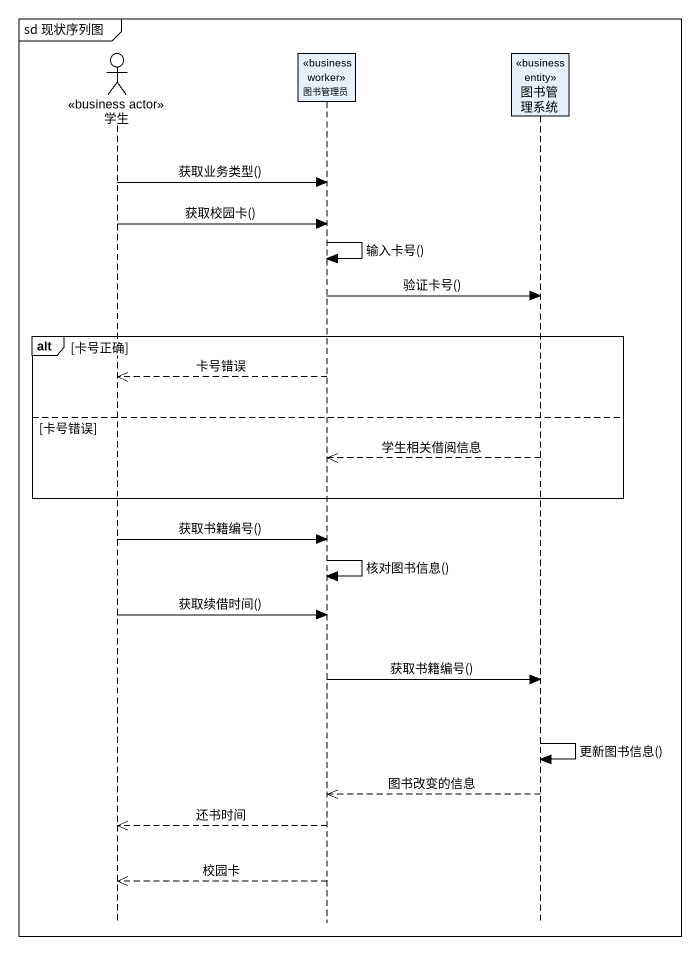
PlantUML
@startuml
mainframe sd 现状序列图
hide footbox
actor 学生 <<business actor>>
participant 图书管理员 <<business worker>>
participant 图书管理系统 <<business entity>>

学生 -> 图书管理员 : 获取业务类型()
学生 -> 图书管理员 : 获取校园卡()
图书管理员 -> 图书管理员 : 输入卡号()
图书管理员 -> 图书管理系统 : 验证卡号()
alt 卡号正确
  图书管理员 -->> 学生 : 卡号错误
else 卡号错误
  图书管理系统 -->> 图书管理员 : 学生相关借阅信息
end
学生 -> 图书管理员 : 获取书籍编号()
图书管理员 -> 图书管理员 : 核对图书信息()
学生 -> 图书管理员 : 获取续借时间()
图书管理员 -> 图书管理系统 : 获取书籍编号()
图书管理系统 -> 图书管理系统 : 更新图书信息()
图书管理系统 -->> 图书管理员 : 图书改变的信息
图书管理员 -->> 学生 : 还书时间
图书管理员 -->> 学生 : 校园卡
@enduml
